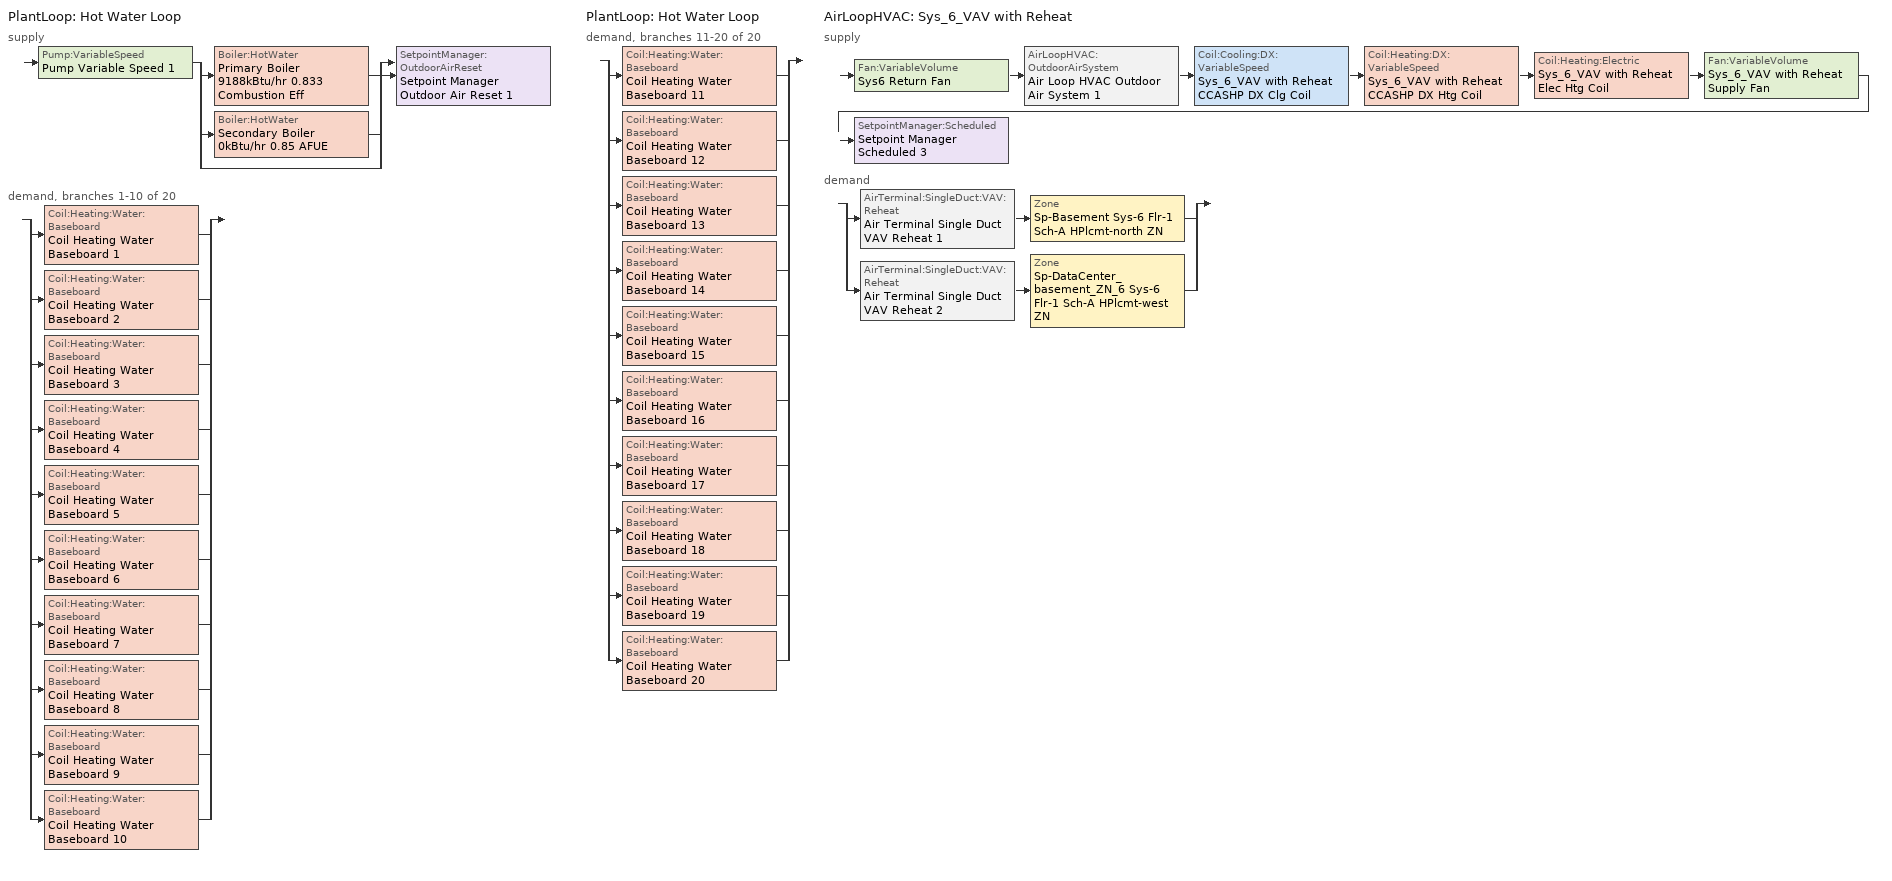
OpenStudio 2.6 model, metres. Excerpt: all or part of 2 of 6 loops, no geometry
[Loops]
PlantLoop 'Hot Water Loop'
 supply: Pump:VariableSpeed 'Pump Variable Speed 1' > split
  | Boiler:HotWater 'Primary Boiler 9188kBtu/hr 0.833 Combustion Eff'
  | Boiler:HotWater 'Secondary Boiler 0kBtu/hr 0.85 AFUE'
  | bypass
  join > SetpointManager:OutdoorAirReset 'Setpoint Manager Outdoor Air Reset 1'
 demand, branches 1-10 of 20: split
  | Coil:Heating:Water:Baseboard 'Coil Heating Water Baseboard 1'
  | Coil:Heating:Water:Baseboard 'Coil Heating Water Baseboard 2'
  | Coil:Heating:Water:Baseboard 'Coil Heating Water Baseboard 3'
  | Coil:Heating:Water:Baseboard 'Coil Heating Water Baseboard 4'
  | Coil:Heating:Water:Baseboard 'Coil Heating Water Baseboard 5'
  | Coil:Heating:Water:Baseboard 'Coil Heating Water Baseboard 6'
  | Coil:Heating:Water:Baseboard 'Coil Heating Water Baseboard 7'
  | Coil:Heating:Water:Baseboard 'Coil Heating Water Baseboard 8'
  | Coil:Heating:Water:Baseboard 'Coil Heating Water Baseboard 9'
  | Coil:Heating:Water:Baseboard 'Coil Heating Water Baseboard 10'
PlantLoop 'Hot Water Loop'
 demand, branches 11-20 of 20: split
  | Coil:Heating:Water:Baseboard 'Coil Heating Water Baseboard 11'
  | Coil:Heating:Water:Baseboard 'Coil Heating Water Baseboard 12'
  | Coil:Heating:Water:Baseboard 'Coil Heating Water Baseboard 13'
  | Coil:Heating:Water:Baseboard 'Coil Heating Water Baseboard 14'
  | Coil:Heating:Water:Baseboard 'Coil Heating Water Baseboard 15'
  | Coil:Heating:Water:Baseboard 'Coil Heating Water Baseboard 16'
  | Coil:Heating:Water:Baseboard 'Coil Heating Water Baseboard 17'
  | Coil:Heating:Water:Baseboard 'Coil Heating Water Baseboard 18'
  | Coil:Heating:Water:Baseboard 'Coil Heating Water Baseboard 19'
  | Coil:Heating:Water:Baseboard 'Coil Heating Water Baseboard 20'
AirLoopHVAC 'Sys_6_VAV with Reheat'
 supply: Fan:VariableVolume 'Sys6 Return Fan' > AirLoopHVAC:OutdoorAirSystem 'Air Loop HVAC Outdoor Air System 1' > Coil:Cooling:DX:VariableSpeed 'Sys_6_VAV with Reheat CCASHP DX Clg Coil' > Coil:Heating:DX:VariableSpeed 'Sys_6_VAV with Reheat CCASHP DX Htg Coil' > Coil:Heating:Electric 'Sys_6_VAV with Reheat Elec Htg Coil' > Fan:VariableVolume 'Sys_6_VAV with Reheat Supply Fan' > SetpointManager:Scheduled 'Setpoint Manager Scheduled 3'
 demand: split
  | AirTerminal:SingleDuct:VAV:Reheat 'Air Terminal Single Duct VAV Reheat 1' > Zone 'Sp-Basement Sys-6 Flr-1 Sch-A HPlcmt-north ZN'
  | AirTerminal:SingleDuct:VAV:Reheat 'Air Terminal Single Duct VAV Reheat 2' > Zone 'Sp-DataCenter_basement_ZN_6 Sys-6 Flr-1 Sch-A HPlcmt-west ZN'
[Sizing:Zone] Zone Cooling Design Supply Air Temperature Input Method=SupplyAirTemperature; Zone Cooling Design Supply Air Temperature {C}=13; Zone Cooling Design Supply Air Temperature Difference {deltaC}=11.11; Zone Heating Design Supply Air Temperature Input Method=SupplyAirTemperature; Zone Heating Design Supply Air Temperature {C}=43; Zone Heating Design Supply Air Temperature Difference {deltaC}=11.11; Zone Cooling Design Supply Air Humidity Ratio {kg-H2O/kg-air}=0.0085; Zone Heating Design Supply Air Humidity Ratio {kg-H2O/kg-air}=0.008; Zone Heating Sizing Factor=1.3; Zone Cooling Sizing Factor=1.1; Cooling Design Air Flow Method=DesignDay; Heating Design Air Flow Method=DesignDay; Account for Dedicated Outdoor Air System=No; Dedicated Outdoor Air System Control Strategy=NeutralSupplyAir; Dedicated Outdoor Air Low Setpoint Temperature for Design {C}=autosize; Dedicated Outdoor Air High Setpoint Temperature for Design {C}=autosize
Sp-Basement Sys-6 Flr-1 Sch-A HPlcmt-north ZN; Sp-DataCenter_basement_ZN_6 Sys-6 Flr-1 Sch-A HPlcmt-west ZN
[Zone equipment]
Sp-Basement Sys-6 Flr-1 Sch-A HPlcmt-north ZN: Air Terminal Single Duct VAV Reheat 1, Sp-Basement Sys-6 Flr-1 Sch-A HPlcmt-north ZN Elec Baseboard
Sp-DataCenter_basement_ZN_6 Sys-6 Flr-1 Sch-A HPlcmt-west ZN: Air Terminal Single Duct VAV Reheat 2, Sp-DataCenter_basement_ZN_6 Sys-6 Flr-1 Sch-A HPlcmt-west ZN Elec Baseboard
[PlantLoop]
Hot Water Loop: Fluid Type=Water; Glycol Concentration=0; Plant Loop Volume {m3}=Autocalculate; Load Distribution Scheme=Optimal
[Sizing:Plant]
Hot Water Loop: Loop Type=Heating; Design Loop Exit Temperature {C}=82; Loop Design Temperature Difference {deltaC}=16; Sizing Option=NonCoincident; Zone Timesteps in Averaging Window=1; Coincident Sizing Factor Mode=None
[Pump:VariableSpeed]
Pump Variable Speed 1: Motor Efficiency=0.924; Pump Control Type=Intermittent; Skin Loss Radiative Fraction=0.5; Design Power Sizing Method=PowerPerFlowPerPressure; Design Electric Power per Unit Flow Rate {W/(m3/s)}=348701.1; Design Shaft Power per Unit Flow Rate per Unit Head {W-s/m3-Pa}=1.55051; Design Minimum Flow Rate Fraction=0
[Boiler:HotWater] Fuel Type=NaturalGas; Normalized Boiler Efficiency Curve=BOILER-EFFFPLR-NECB2011; Water Outlet Upper Temperature Limit {C}=99; Parasitic Electric Load {W}=0; Sizing Factor=1
Name | Nominal Capacity {W} | Nominal Thermal Efficiency | Minimum Part Load Ratio | Boiler Flow Mode
Primary Boiler 9188kBtu/hr 0.833 Combustion Eff | 2.69262e+06 | 0.826 | 0.25 | LeavingSetpointModulated
Secondary Boiler 0kBtu/hr 0.85 AFUE | 0.001 | 0.85 |  | ConstantFlow
[SetpointManager:OutdoorAirReset]
Setpoint Manager Outdoor Air Reset 1: Control Variable=Temperature; Setpoint at Outdoor Low Temperature {C}=82; Outdoor Low Temperature {C}=-16; Setpoint at Outdoor High Temperature {C}=60; Outdoor High Temperature {C}=0
[AirLoopHVAC]
Sys_6_VAV with Reheat: Availability Schedule=Sys_6_VAV with Reheat Occ Sch; Design Supply Air Flow Rate {m3/s}=AutoSize
[Sizing:System]
Sys_6_VAV with Reheat: Type of Load to Size On=Sensible; Design Outdoor Air Flow Rate {m3/s}=Autosize; Minimum System Air Flow Ratio=0.3; Preheat Design Temperature {C}=7; Preheat Design Humidity Ratio {kg-H2O/kg-Air}=0.008; Precool Design Temperature {C}=12.8; Precool Design Humidity Ratio {kg-H2O/kg-Air}=0.008; Central Cooling Design Supply Air Temperature {C}=13; Central Heating Design Supply Air Temperature {C}=13.1; Sizing Option=NonCoincident; 100% Outdoor Air in Cooling=No; 100% Outdoor Air in Heating=No; Central Cooling Design Supply Air Humidity Ratio {kg-H2O/kg-Air}=0.0085; Central Heating Design Supply Air Humidity Ratio {kg-H2O/kg-Air}=0.008; Cooling Design Air Flow Method=DesignDay; Cooling Design Air Flow Rate {m3/s}=0; Heating Design Air Flow Method=DesignDay; Heating Design Air Flow Rate {m3/s}=0; System Outdoor Air Method=ZoneSum; Zone Maximum Outdoor Air Fraction=1; Cooling Supply Air Flow Rate Per Floor Area {m3/s-m2}=0.00996765; Cooling Fraction of Autosized Cooling Supply Air Flow Rate=1; Cooling Supply Air Flow Rate Per Unit Cooling Capacity {m3/s-W}=3.94755e-05; Heating Supply Air Flow Rate Per Floor Area {m3/s-m2}=0.00996765; Heating Fraction of Autosized Heating Supply Air Flow Rate=1; Heating Fraction of Autosized Cooling Supply Air Flow Rate=1; Heating Supply Air Flow Rate Per Unit Heating Capacity {m3/s-W}=3.15882e-05; Cooling Design Capacity Method=CoolingDesignCapacity; Cooling Design Capacity {W}=autosize; Cooling Design Capacity Per Floor Area {W/m2}=234.7; Fraction of Autosized Cooling Design Capacity=1; Heating Design Capacity Method=HeatingDesignCapacity; Heating Design Capacity {W}=autosize; Heating Design Capacity Per Floor Area {W/m2}=157; Fraction of Autosized Heating Design Capacity=1; Central Cooling Capacity Control Method=OnOff
[Fan:VariableVolume] Availability Schedule=Always On Discrete; Maximum Flow Rate {m3/s}=Autosize; Fan Power Minimum Flow Rate Input Method=Fraction; Fan Power Minimum Flow Fraction=0.68; Fan Power Minimum Air Flow Rate {m3/s}=0; Motor In Airstream Fraction=1; Fan Power Coefficient 1=-2.4176; Fan Power Coefficient 2=9.5874; Fan Power Coefficient 3=-11.559; Fan Power Coefficient 4=5.4009; Fan Power Coefficient 5=0
Name | Fan Efficiency | Pressure Rise {Pa} | Motor Efficiency
Sys6 Return Fan | 0.299975 | 250 | 0.4615
Sys_6_VAV with Reheat Supply Fan | 0.549965 | 1000 | 0.8461
[Controller:OutdoorAir]
Controller Outdoor Air 1: Minimum Outdoor Air Flow Rate {m3/s}=autosize; Maximum Outdoor Air Flow Rate {m3/s}=Autosize; Economizer Control Type=DifferentialEnthalpy; Economizer Control Action Type=ModulateFlow; Lockout Type=NoLockout; Minimum Limit Type=FixedMinimum; Minimum Outdoor Air Schedule=Sys_6_VAV with Reheat Occ Sch; Controller Mechanical Ventilation=Controller Mechanical Ventilation 1; High Humidity Control=No; Heat Recovery Bypass Control Type=BypassWhenOAFlowGreaterThanMinimum
[Controller:MechanicalVentilation]
Controller Mechanical Ventilation 1: Availability Schedule=Always On Discrete; System Outdoor Air Method=ZoneSum
[AirLoopHVAC:OutdoorAirSystem]
Air Loop HVAC Outdoor Air System 1: Controller=Controller Outdoor Air 1
[SetpointManager:Scheduled]
Setpoint Manager Scheduled 3: Control Variable=Temperature; Schedule=Supply Air Temp
[AirTerminal:SingleDuct:VAV:Reheat] Availability Schedule=Always On Discrete; Maximum Air Flow Rate {m3/s}=AutoSize; Zone Minimum Air Flow Input Method=Constant; Constant Minimum Air Flow Fraction=0.3; Maximum Hot Water or Steam Flow Rate {m3/s}=AutoSize; Minimum Hot Water or Steam Flow Rate {m3/s}=0; Convergence Tolerance=0.001; Damper Heating Action=Normal; Maximum Flow per Zone Floor Area During Reheat {m3/s-m2}=AutoSize; Maximum Flow Fraction During Reheat=0.5; Maximum Reheat Air Temperature {C}=43; Control For Outdoor Air=No
Name | Fixed Minimum Air Flow Rate {m3/s} | Reheat Coil
Air Terminal Single Duct VAV Reheat 1 | 5.55885 | Coil Heating Electric 19
Air Terminal Single Duct VAV Reheat 2 | 1.56736 | Coil Heating Electric 20
[Coil:Heating:Water:Baseboard] Heating Design Capacity Method=HeatingDesignCapacity; Heating Design Capacity {W}=autosize; Heating Design Capacity Per Floor Area {W/m2}=0; Fraction of Autosized Heating Design Capacity=0.8
Coil Heating Water Baseboard 1; Coil Heating Water Baseboard 2; Coil Heating Water Baseboard 3; Coil Heating Water Baseboard 4; Coil Heating Water Baseboard 5; Coil Heating Water Baseboard 6; Coil Heating Water Baseboard 7; Coil Heating Water Baseboard 8; Coil Heating Water Baseboard 9; Coil Heating Water Baseboard 10; Coil Heating Water Baseboard 11; Coil Heating Water Baseboard 12; Coil Heating Water Baseboard 13; Coil Heating Water Baseboard 14; Coil Heating Water Baseboard 15; Coil Heating Water Baseboard 16; Coil Heating Water Baseboard 17; Coil Heating Water Baseboard 18; Coil Heating Water Baseboard 19; Coil Heating Water Baseboard 20
[ZoneHVAC:Baseboard:Convective:Water] Availability Schedule=Always On Discrete
Name | Heating Coil
Zone HVAC Baseboard Convective Water 1 | Coil Heating Water Baseboard 1
Zone HVAC Baseboard Convective Water 2 | Coil Heating Water Baseboard 2
Zone HVAC Baseboard Convective Water 3 | Coil Heating Water Baseboard 3
Zone HVAC Baseboard Convective Water 4 | Coil Heating Water Baseboard 4
Zone HVAC Baseboard Convective Water 5 | Coil Heating Water Baseboard 5
Zone HVAC Baseboard Convective Water 6 | Coil Heating Water Baseboard 6
Zone HVAC Baseboard Convective Water 7 | Coil Heating Water Baseboard 7
Zone HVAC Baseboard Convective Water 8 | Coil Heating Water Baseboard 8
Zone HVAC Baseboard Convective Water 9 | Coil Heating Water Baseboard 9
Zone HVAC Baseboard Convective Water 10 | Coil Heating Water Baseboard 10
Zone HVAC Baseboard Convective Water 11 | Coil Heating Water Baseboard 11
Zone HVAC Baseboard Convective Water 12 | Coil Heating Water Baseboard 12
Zone HVAC Baseboard Convective Water 13 | Coil Heating Water Baseboard 13
Zone HVAC Baseboard Convective Water 14 | Coil Heating Water Baseboard 14
Zone HVAC Baseboard Convective Water 15 | Coil Heating Water Baseboard 15
Zone HVAC Baseboard Convective Water 16 | Coil Heating Water Baseboard 16
Zone HVAC Baseboard Convective Water 17 | Coil Heating Water Baseboard 17
Zone HVAC Baseboard Convective Water 18 | Coil Heating Water Baseboard 18
Zone HVAC Baseboard Convective Water 19 | Coil Heating Water Baseboard 19
Zone HVAC Baseboard Convective Water 20 | Coil Heating Water Baseboard 20
[Coil:Cooling:DX:VariableSpeed]
Sys_6_VAV with Reheat CCASHP DX Clg Coil: Nominal Speed Level=1; Gross Rated Total Cooling Capacity At Selected Nominal Speed Level {W}=49302.6; Rated Air Flow Rate At Selected Nominal Speed Level {m3/s}=autosize; Nominal Time for Condensate to Begin Leaving the Coil {s}=0; Initial Moisture Evaporation Rate Divided by Steady-State AC Latent Capacity=0; Energy Part Load Fraction Curve=Mitsubishi Hyper Heating VRF CPLFFPLR curve 3; Condenser Type=AirCooled; Evaporative Condenser Pump Rated Power Consumption {W}=0; Crankcase Heater Capacity {W}=1e-06; Maximum Outdoor Dry-Bulb Temperature for Crankcase Heater Operation {C}=10; Basin Heater Capacity {W/K}=1e-06; Basin Heater Setpoint Temperature {C}=2
[Coil:Heating:Electric] Availability Schedule=Always On Discrete
Sys_6_VAV with Reheat Elec Htg Coil; Coil Heating Electric 19; Coil Heating Electric 20
[Coil:Heating:DX:VariableSpeed]
Sys_6_VAV with Reheat CCASHP DX Htg Coil: Nominal Speed Level=1; Rated Heating Capacity At Selected Nominal Speed Level {W}=49302.6; Rated Air Flow Rate At Selected Nominal Speed Level {m3/s}=autosize; Energy Part Load Fraction Curve=Mitsubishi Hyper Heating VRF HPLFFPLR curve 3; Minimum Outdoor Dry-Bulb Temperature for Compressor Operation {C}=-20; Maximum Outdoor Dry-Bulb Temperature for Defrost Operation {C}=5; Crankcase Heater Capacity {W}=1e-06; Maximum Outdoor Dry-Bulb Temperature for Crankcase Heater Operation {C}=10; Defrost Strategy=resistive; Defrost Control=timed; Defrost Time Period Fraction=0; Resistive Defrost Heater Capacity {W}=1e-06
[ZoneHVAC:Baseboard:Convective:Electric] Availability Schedule=Always On Discrete; Nominal Capacity {W}=0; Efficiency=1
Sp-Basement Sys-6 Flr-1 Sch-A HPlcmt-north ZN Elec Baseboard; Sp-DataCenter_basement_ZN_6 Sys-6 Flr-1 Sch-A HPlcmt-west ZN Elec Baseboard
[Schedule:Ruleset]
Name | Default Day Schedule | Summer Design Day Schedule | Winter Design Day Schedule
Supply Air Temp | Supply Air Temp Default
Sys_6_VAV with Reheat Occ Sch | Sys_6_VAV with Reheat Occ Sch Default | Sys_6_VAV with Reheat Occ Sch Summer Design Day | Sys_6_VAV with Reheat Occ Sch Winter Design Day
[Schedule:Day]
Supply Air Temp Default: 24, 0, 13
Sys_6_VAV with Reheat Occ Sch Default; Sys_6_VAV with Reheat Occ Sch Winter Design Day; Sys_6_VAV with Reheat Occ Sch Summer Design Day: 24, 0, 1
Sys_6_VAV with Reheat Occ Sch Monday; Sys_6_VAV with Reheat Occ Sch Tuesday; Sys_6_VAV with Reheat Occ Sch Wednesday; Sys_6_VAV with Reheat Occ Sch Thursday; Sys_6_VAV with Reheat Occ Sch Friday: 8, 0, 0, 19, 0, 1, 24, 0, 0
Sys_6_VAV with Reheat Occ Sch Saturday; Sys_6_VAV with Reheat Occ Sch Sunday: 24, 0, 0
[Schedule:Rule] Schedule Ruleset=Sys_6_VAV with Reheat Occ Sch; Date Specification Type=DateRange; Start Month=1; Start Day=1; End Month=12
Sys_6_VAV with Reheat Occ Sch Monday Rule: Rule Order=6; Day Schedule=Sys_6_VAV with Reheat Occ Sch Monday; Apply Monday=Yes; End Day=25
Sys_6_VAV with Reheat Occ Sch Tuesday Rule: Rule Order=5; Day Schedule=Sys_6_VAV with Reheat Occ Sch Tuesday; End Day=26; Apply Tuesday=Yes
Sys_6_VAV with Reheat Occ Sch Wednesday Rule: Rule Order=4; Day Schedule=Sys_6_VAV with Reheat Occ Sch Wednesday; End Day=27; Apply Wednesday=Yes
Sys_6_VAV with Reheat Occ Sch Thursday Rule: Rule Order=3; Day Schedule=Sys_6_VAV with Reheat Occ Sch Thursday; End Day=28; Apply Thursday=Yes
Sys_6_VAV with Reheat Occ Sch Friday Rule: Rule Order=2; Day Schedule=Sys_6_VAV with Reheat Occ Sch Friday; End Day=29; Apply Friday=Yes
Sys_6_VAV with Reheat Occ Sch Saturday Rule: Rule Order=1; Day Schedule=Sys_6_VAV with Reheat Occ Sch Saturday; End Day=30; Apply Saturday=Yes
Sys_6_VAV with Reheat Occ Sch Sunday Rule: Rule Order=0; Day Schedule=Sys_6_VAV with Reheat Occ Sch Sunday; End Day=31; Apply Sunday=Yes
[Schedule:Constant]
Always On Discrete: Value=1
[Curve:Cubic]
BOILER-EFFFPLR-NECB2011: Coefficient1 Constant=0.2901; Coefficient2 x=2.6664; Coefficient3 x**2=-3.764; Coefficient4 x**3=1.82; Minimum Value of x=0; Maximum Value of x=1
[Table:MultiVariableLookup]
Mitsubishi Hyper Heating VRF CPLFFPLR curve 3: LinearInterpolationOfTable, 2, cubic, SingleLineIndependentVariableWithMatrix, 1, 0, 1, Dimensionless, Dimensionless, 1, 0.1, 0.865, 0.2, 0.88, 0.3, 0.895, 0.4, 0.91, 0.5, 1.154, 0.6, 1.144, 0.7, 1.119, 0.8, 1.087, 0.9, 1.052, 1, 1.015
Mitsubishi Hyper Heating VRF HPLFFPLR curve 3: LinearInterpolationOfTable, 2, cubic, SingleLineIndependentVariableWithMatrix, 1, 0, 1, Dimensionless, Dimensionless, 1, 0.1, 0.865, 0.2, 0.88, 0.3, 0.895, 0.4, 0.91, 0.5, 0.856226, 0.6, 0.918821, 0.7, 0.958967, 0.8, 0.983081, 0.9, 0.996186, 1, 1.00203
